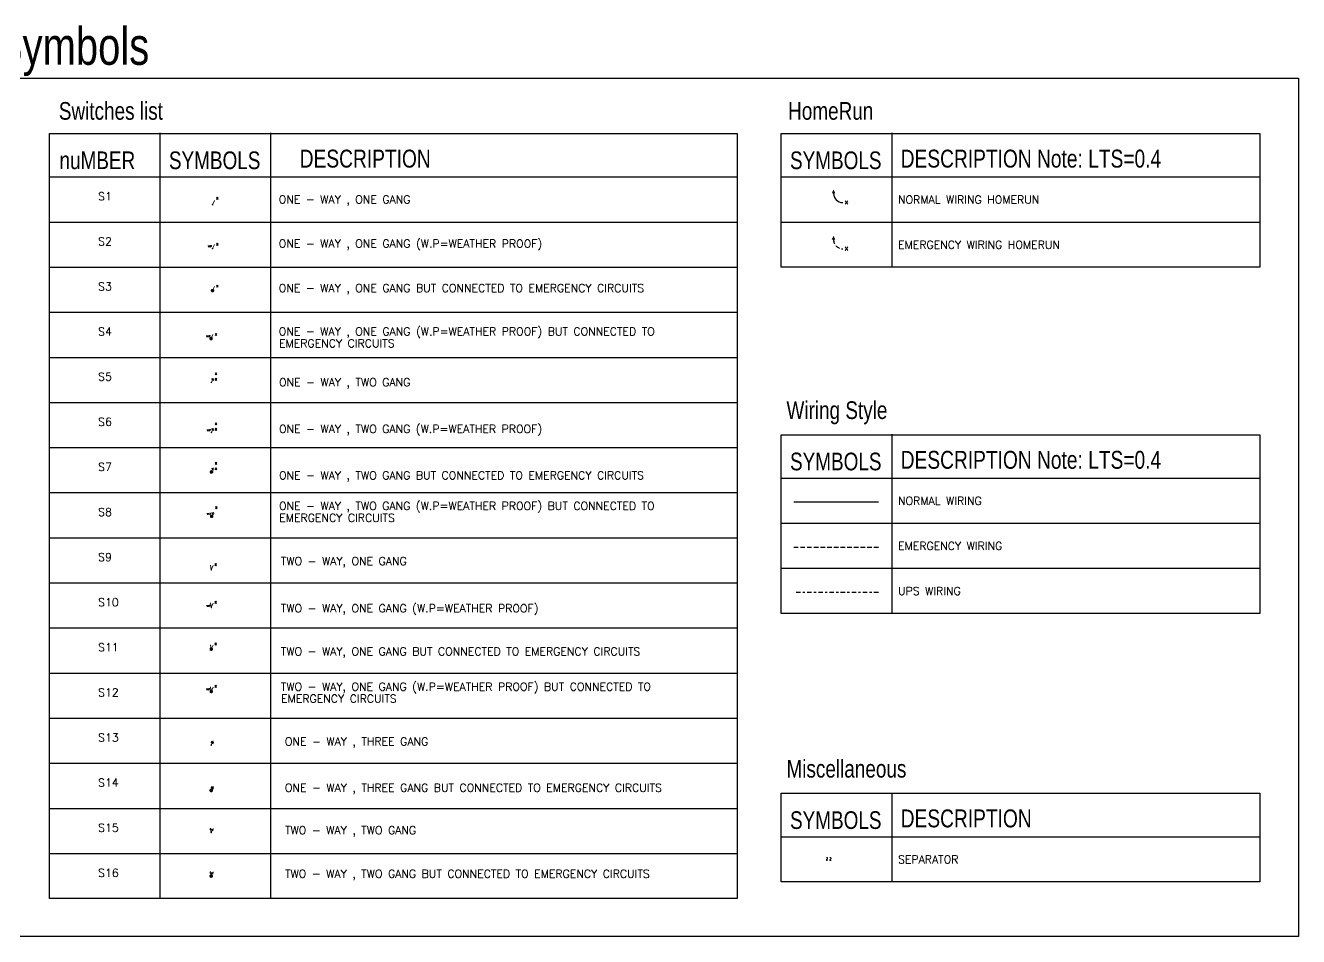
# Model space of a CAD drawing. Extents: x 229 to 350, y 130 to 172.
# Drawn here: x 293.2 to 350.4, y 129.5 to 170.5 of the extents above; entities that cross this region are included whole.
import ezdxf

# ---------------------------------------------------------------- set-up
doc = ezdxf.new("R2010")
doc.units = 0
doc.header["$LTSCALE"] = 0.4
for name, pattern in [('ACAD_ISO02W100', [15, 12, -3]), ('DASHDOT', [1, 0.5, -0.25, 0, -0.25]), ('DASHED', [0.75, 0.5, -0.25]), ('ROF$0$MLINE', [4.5, 3, -0.3, 0.3, -0.3, 0.3, -0.3])]:
    doc.linetypes.add(name, pattern=pattern)
for name, color, linetype in [('EMERGENCY', 1, 'DASHED'), ('HOMERUN', 7, 'DASHED'), ('LEGEND', 7, 'CONTINUOUS'), ('NORMAL', 3, 'CONTINUOUS')]:
    doc.layers.add(name, color=color, linetype=linetype)
doc.layers.add('SWITCHES', color=6, linetype='CONTINUOUS', lineweight=0)
doc.layers.add('UPS', color=7, linetype='DASHDOT', true_color=0xff8c00)
doc.styles.add('LEGEND$0$detials', font='romans8.shx')
doc.styles.add('LEGEND$0$LEGEND$0$LEROY140', font='STENCIL', dxfattribs={"height": 350})
doc.styles.add('S', font='ROMANS')

# ---------------------------------------------------------------- blocks, each defined once
blk = doc.blocks.new('Seperator')
at = {"layer": 'LEGEND', "color": 0, "linetype": 'ByBlock', "ltscale": 0.5, "char_height": 0.36, "attachment_point": 1, "rotation": 89.9988, "style": 'LEGEND$0$detials'}
for insert in [(-0.2, -0.16), (0.11, -0.16)]:
    blk.add_mtext_dynamic_manual_height_columns('~', width=0.4002, gutter_width=1, heights=[0], dxfattribs=dict(at, insert=insert))
blk = doc.blocks.new('S1')
at = {"layer": 'SWITCHES'}
blk.add_line((0, 0), (0.23, 0.52), dxfattribs=at)
at = {"layer": 'SWITCHES', "const_width": 0.0922}
blk.add_lwpolyline([(-0.05, 0, 1), (0.05, 0, 1)], format="xyb", close=True, dxfattribs=at)
blk = doc.blocks.new('S5')
at = {"layer": 'SWITCHES'}
blk.add_line((0, 0), (0.23, 0.52), dxfattribs=at)
at = {"layer": 'SWITCHES', "color": 7}
for p, q in [((0, 0.41), (0.29, 0.24)), ((0.04, 0.5), (0.33, 0.34))]:
    blk.add_line(p, q, dxfattribs=at)
at = {"layer": 'SWITCHES', "const_width": 0.0922}
blk.add_lwpolyline([(-0.05, 0, 1), (0.05, 0, 1)], format="xyb", close=True, dxfattribs=at)
blk = doc.blocks.new('S3')
at = {"layer": 'SWITCHES'}
blk.add_line((0, 0), (0.23, 0.52), dxfattribs=at)
at = {"layer": 'SWITCHES', "const_width": 0.0922}
blk.add_lwpolyline([(-0.05, 0, 1), (0.05, 0, 1)], format="xyb", close=True, dxfattribs=at)
at = {"layer": 'SWITCHES', "color": 7, "linetype": 'ACAD_ISO02W100'}
blk.add_circle((0, 0), 0.157, dxfattribs=at)
blk = doc.blocks.new('S7')
at = {"layer": 'SWITCHES'}
blk.add_line((0, 0), (0.23, 0.52), dxfattribs=at)
at = {"layer": 'SWITCHES', "color": 7}
for p, q in [((0, 0.41), (0.29, 0.24)), ((0.04, 0.5), (0.33, 0.34))]:
    blk.add_line(p, q, dxfattribs=at)
at = {"layer": 'SWITCHES', "const_width": 0.0922}
blk.add_lwpolyline([(-0.05, 0, 1), (0.05, 0, 1)], format="xyb", close=True, dxfattribs=at)
at = {"layer": 'SWITCHES', "color": 7, "linetype": 'ACAD_ISO02W100'}
blk.add_circle((0, 0), 0.157, dxfattribs=at)
blk = doc.blocks.new('S2')
at = {"layer": 'SWITCHES'}
blk.add_line((0, 0), (0.23, 0.52), dxfattribs=at)
at = {"layer": 'SWITCHES', "const_width": 0.0922}
blk.add_lwpolyline([(-0.05, 0, 1), (0.05, 0, 1)], format="xyb", close=True, dxfattribs=at)
at = {"layer": 'LEGEND', "style": 'S'}
blk.add_attdef('W.P', (-0.57, 0.18), '', height=0.2, dxfattribs=at)
blk = doc.blocks.new('S4')
at = {"layer": 'SWITCHES'}
blk.add_line((0, 0), (0.23, 0.52), dxfattribs=at)
at = {"layer": 'SWITCHES', "const_width": 0.0922}
blk.add_lwpolyline([(-0.05, 0, 1), (0.05, 0, 1)], format="xyb", close=True, dxfattribs=at)
at = {"layer": 'SWITCHES', "color": 7, "linetype": 'ACAD_ISO02W100'}
blk.add_circle((0, 0), 0.157, dxfattribs=at)
at = {"layer": 'LEGEND', "style": 'S'}
blk.add_attdef('W.P', (-0.57, 0.18), '', height=0.2, dxfattribs=at)
blk = doc.blocks.new('S6')
at = {"layer": 'SWITCHES'}
blk.add_line((0, 0), (0.23, 0.52), dxfattribs=at)
at = {"layer": 'SWITCHES', "color": 7}
for p, q in [((0, 0.41), (0.29, 0.24)), ((0.04, 0.5), (0.33, 0.34))]:
    blk.add_line(p, q, dxfattribs=at)
at = {"layer": 'SWITCHES', "const_width": 0.0922}
blk.add_lwpolyline([(-0.05, 0, 1), (0.05, 0, 1)], format="xyb", close=True, dxfattribs=at)
at = {"layer": 'LEGEND', "style": 'S'}
blk.add_attdef('W.P', (-0.57, 0.18), '', height=0.2, dxfattribs=at)
blk = doc.blocks.new('S8')
at = {"layer": 'SWITCHES'}
blk.add_line((0, 0), (0.23, 0.52), dxfattribs=at)
at = {"layer": 'SWITCHES', "color": 7}
for p, q in [((0, 0.41), (0.29, 0.24)), ((0.04, 0.5), (0.33, 0.34))]:
    blk.add_line(p, q, dxfattribs=at)
at = {"layer": 'SWITCHES', "const_width": 0.0922}
blk.add_lwpolyline([(-0.05, 0, 1), (0.05, 0, 1)], format="xyb", close=True, dxfattribs=at)
at = {"layer": 'SWITCHES', "color": 7, "linetype": 'ACAD_ISO02W100'}
blk.add_circle((0, 0), 0.157, dxfattribs=at)
at = {"layer": 'LEGEND', "style": 'S'}
blk.add_attdef('W.P', (-0.57, 0.18), '', height=0.2, dxfattribs=at)
blk = doc.blocks.new('S13')
at = {"layer": 'SWITCHES'}
for q in [(-0.09, 0.56), (0.23, 0.52)]:
    blk.add_line((0, 0), q, dxfattribs=at)
at = {"layer": 'SWITCHES', "const_width": 0.0922}
blk.add_lwpolyline([(-0.05, 0, 1), (0.05, 0, 1)], format="xyb", close=True, dxfattribs=at)
blk = doc.blocks.new('S15')
at = {"layer": 'SWITCHES'}
for q in [(-0.09, 0.56), (0.23, 0.52)]:
    blk.add_line((0, 0), q, dxfattribs=at)
at = {"layer": 'SWITCHES', "const_width": 0.0922}
blk.add_lwpolyline([(-0.05, 0, 1), (0.05, 0, 1)], format="xyb", close=True, dxfattribs=at)
at = {"layer": 'SWITCHES', "color": 7, "linetype": 'ACAD_ISO02W100'}
blk.add_circle((0, 0), 0.157, dxfattribs=at)
blk = doc.blocks.new('S14')
at = {"layer": 'SWITCHES'}
for q in [(-0.09, 0.56), (0.23, 0.52)]:
    blk.add_line((0, 0), q, dxfattribs=at)
at = {"layer": 'SWITCHES', "const_width": 0.0922}
blk.add_lwpolyline([(-0.05, 0, 1), (0.05, 0, 1)], format="xyb", close=True, dxfattribs=at)
at = {"layer": 'LEGEND', "style": 'S'}
blk.add_attdef('W.P', (-0.59, 0.09), '', height=0.2, dxfattribs=at)
blk = doc.blocks.new('S16')
at = {"layer": 'SWITCHES'}
for q in [(-0.09, 0.56), (0.23, 0.52)]:
    blk.add_line((0, 0), q, dxfattribs=at)
at = {"layer": 'SWITCHES', "const_width": 0.0922}
blk.add_lwpolyline([(-0.05, 0, 1), (0.05, 0, 1)], format="xyb", close=True, dxfattribs=at)
at = {"layer": 'SWITCHES', "color": 7, "linetype": 'ACAD_ISO02W100'}
blk.add_circle((0, 0), 0.157, dxfattribs=at)
at = {"layer": 'LEGEND', "style": 'S'}
blk.add_attdef('W.P', (-0.62, 0.18), '', height=0.2, dxfattribs=at)
blk = doc.blocks.new('S9')
at = {"layer": 'SWITCHES', "color": 7}
for p, q in [((-0.04, 0.31), (0.25, 0.15)), ((0, 0.41), (0.29, 0.24)), ((0.04, 0.5), (0.33, 0.34))]:
    blk.add_line(p, q, dxfattribs=at)
at = {"layer": 'SWITCHES'}
blk.add_line((0, 0), (0.23, 0.52), dxfattribs=at)
at = {"layer": 'SWITCHES', "const_width": 0.0922}
blk.add_lwpolyline([(-0.05, 0, 1), (0.05, 0, 1)], format="xyb", close=True, dxfattribs=at)
blk = doc.blocks.new('S17')
at = {"layer": 'SWITCHES', "color": 7}
for p, q in [((-0.17, 0.5), (0.27, 0.41)), ((-0.17, 0.38), (0.26, 0.29))]:
    blk.add_line(p, q, dxfattribs=at)
at = {"layer": 'SWITCHES'}
for q in [(-0.09, 0.56), (0.23, 0.52)]:
    blk.add_line((0, 0), q, dxfattribs=at)
at = {"layer": 'SWITCHES', "const_width": 0.0922}
blk.add_lwpolyline([(-0.05, 0, 1), (0.05, 0, 1)], format="xyb", close=True, dxfattribs=at)
blk = doc.blocks.new('S11')
at = {"layer": 'SWITCHES', "color": 7}
for p, q in [((-0.04, 0.31), (0.25, 0.15)), ((0, 0.41), (0.29, 0.24)), ((0.04, 0.5), (0.33, 0.34))]:
    blk.add_line(p, q, dxfattribs=at)
at = {"layer": 'SWITCHES'}
blk.add_line((0, 0), (0.23, 0.52), dxfattribs=at)
at = {"layer": 'SWITCHES', "const_width": 0.0922}
blk.add_lwpolyline([(-0.05, 0, 1), (0.05, 0, 1)], format="xyb", close=True, dxfattribs=at)
at = {"layer": 'SWITCHES', "color": 7, "linetype": 'ACAD_ISO02W100'}
blk.add_circle((0, 0), 0.157, dxfattribs=at)
blk = doc.blocks.new('S19')
at = {"layer": 'SWITCHES', "color": 7}
for p, q in [((-0.17, 0.5), (0.27, 0.41)), ((-0.17, 0.38), (0.26, 0.29))]:
    blk.add_line(p, q, dxfattribs=at)
at = {"layer": 'SWITCHES'}
for q in [(-0.09, 0.56), (0.23, 0.52)]:
    blk.add_line((0, 0), q, dxfattribs=at)
at = {"layer": 'SWITCHES', "const_width": 0.0922}
blk.add_lwpolyline([(-0.05, 0, 1), (0.05, 0, 1)], format="xyb", close=True, dxfattribs=at)
at = {"layer": 'SWITCHES', "color": 7, "linetype": 'ACAD_ISO02W100'}
blk.add_circle((0, 0), 0.157, dxfattribs=at)

msp = doc.modelspace()

# ---------------------------------------------------------------- linework, layer by layer
at = {"layer": 'EMERGENCY'}
msp.add_line((331.572, 147.01), (327.769, 147.01), dxfattribs=at)
msp.add_lwpolyline([(329.555, 161.012, 0, 0.16, 0), (329.555, 160.845, 0, 0.685, 0)], format="xyseb", dxfattribs=at)
msp.add_arc((329.968, 160.845), 0.413, 180, 270, dxfattribs=at)
at = {"layer": 'LEGEND', "color": 7, "linetype": 'ByBlock', "true_color": 0xffffff}
for p, q in [((299.29, 165.635), (299.29, 131.225)), ((304.26, 165.635), (304.26, 131.225)), ((332.168, 165.635), (332.168, 159.606)), ((332.168, 152.098), (332.168, 144.042)), ((332.168, 135.98), (332.168, 131.979))]:
    msp.add_line(p, q, dxfattribs=at)
for points in [[(264.043, 168.098), (350.449, 168.098), (350.449, 129.519), (264.043, 129.519)], [(294.332, 165.612), (325.226, 165.612), (325.226, 131.225), (294.332, 131.225)], [(327.198, 165.612), (348.707, 165.612), (348.707, 159.606), (327.198, 159.606)], [(327.198, 152.075), (348.707, 152.075), (348.707, 144.042), (327.198, 144.042)], [(327.198, 135.958), (348.707, 135.958), (348.707, 131.979), (327.198, 131.979)]]:
    msp.add_lwpolyline(points, close=True, dxfattribs=at)
for points in [[(294.332, 163.66), (325.226, 163.66)], [(327.198, 163.66), (348.707, 163.66)], [(294.332, 161.633), (325.226, 161.633)], [(327.198, 161.633), (348.707, 161.633)], [(294.332, 159.606), (325.226, 159.606)], [(294.332, 157.578), (325.226, 157.578)], [(294.332, 155.551), (325.226, 155.551)], [(294.332, 153.524), (325.226, 153.524)], [(294.332, 151.497), (325.226, 151.497)], [(327.198, 150.123), (348.707, 150.123)], [(294.332, 149.47), (325.226, 149.47)], [(327.198, 148.096), (348.707, 148.096)], [(294.332, 147.442), (325.226, 147.442)], [(327.198, 146.069), (348.707, 146.069)], [(294.332, 145.415), (325.226, 145.415)], [(294.332, 143.388), (325.226, 143.388)], [(294.332, 141.361), (325.226, 141.361)], [(294.332, 139.334), (325.226, 139.334)], [(294.332, 137.306), (325.226, 137.306)], [(294.332, 135.279), (325.226, 135.279)], [(327.198, 134.006), (348.707, 134.006)], [(294.332, 133.252), (325.226, 133.252)]]:
    msp.add_lwpolyline(points, dxfattribs=at)
at = {"layer": 'NORMAL'}
msp.add_line((331.572, 149.037), (327.769, 149.037), dxfattribs=at)
msp.add_lwpolyline([(329.555, 163.089, 0, 0.16, 0), (329.555, 162.922, 0, 0.685, 0)], format="xyseb", dxfattribs=at)
msp.add_arc((329.968, 162.922), 0.413, 180, 270, dxfattribs=at)
at = {"layer": 'UPS'}
msp.add_line((331.572, 144.982), (327.769, 144.982), dxfattribs=at)

# ---------------------------------------------------------------- block references
at = {"layer": 'LEGEND', "xscale": 0.5, "yscale": 0.5, "zscale": 0.5}
msp.add_blockref('Seperator', (329.26, 132.99), dxfattribs=at)
at = {"layer": 'SWITCHES', "linetype": 'ROF$0$MLINE', "xscale": 0.36, "yscale": 0.36, "zscale": 0.36}
for name, p in [('S1', (301.65, 162.409)), ('S3', (301.65, 158.551)), ('S5', (301.602, 154.423)), ('S7', (301.602, 150.397)), ('S13', (301.594, 146.003)), ('S15', (301.594, 142.433)), ('S9', (301.59, 138.123)), ('S11', (301.59, 136.084)), ('S17', (301.59, 134.186)), ('S19', (301.59, 132.236))]:
    msp.add_blockref(name, p, dxfattribs=at)
at = {"layer": 'SWITCHES', "xscale": 0.36, "yscale": 0.36, "zscale": 0.36}
for name, p in [('S2', (301.65, 160.44)), ('S4', (301.585, 156.396)), ('S6', (301.602, 152.175)), ('S8', (301.611, 148.405)), ('S14', (301.594, 144.31)), ('S16', (301.594, 140.534))]:
    msp.add_blockref(name, p, dxfattribs=at).add_auto_attribs({'W.P': 'W.P'})

# ---------------------------------------------------------------- texts
at = {"layer": 'HOMERUN', "ltscale": 0.5, "char_height": 0.228, "attachment_point": 1, "rotation": 359.9988, "style": 'LEGEND$0$detials'}
for insert in [(330.055, 162.664), (330.055, 160.587)]:
    msp.add_mtext_dynamic_manual_height_columns('x', width=0.4994, gutter_width=0.633, heights=[0], dxfattribs=dict(at, insert=insert))
at = {"layer": 'LEGEND', "color": 4, "style": 'LEGEND$0$LEGEND$0$LEROY140', "width": 0.8}
for s, height, p in [('Legend Graphical Symbols', 1.67882, (277.241, 168.7, 0)), ('Switches list', 0.79482, (294.745, 166.23, 0)), ('HomeRun', 0.7948, (327.515, 166.23, 0)), ('nuMBER', 0.7948, (294.775, 164.01, 0)), ('SYMBOLS', 0.7948, (299.691, 164.01, 0)), ('DESCRIPTION', 0.80516, (305.568, 164.08, 0)), ('SYMBOLS', 0.7948, (327.599, 164.01, 0)), ('DESCRIPTION Note: LTS=0.4', 0.80516, (332.572, 164.08, 0)), ('Wiring Style', 0.79482, (327.44, 152.78, 0)), ('SYMBOLS', 0.7948, (327.599, 150.473, 0)), ('DESCRIPTION Note: LTS=0.4', 0.80516, (332.572, 150.543, 0)), ('Miscellaneous', 0.79482, (327.44, 136.663, 0)), ('SYMBOLS', 0.7948, (327.599, 134.355, 0)), ('DESCRIPTION', 0.80516, (332.572, 134.426, 0))]:
    msp.add_text(s, height=height, dxfattribs=at).set_placement(p)
at = {"layer": 'LEGEND', "color": 3, "ltscale": 0.5, "style": 'LEGEND$0$detials'}
for s, height, p in [('S1', 0.3597, (296.51, 162.61, 0)), ('ONE - WAY , ONE GANG', 0.35966, (304.626, 162.471)), ('NORMAL WIRING HOMERUN', 0.35966, (332.453, 162.459, 0)), ('S2', 0.3597, (296.51, 160.583, 0)), ('ONE - WAY , ONE GANG (W.P=WEATHER PROOF)', 0.35966, (304.626, 160.483)), ('EMERGENCY WIRING HOMERUN', 0.35966, (332.453, 160.432, 0)), ('S3', 0.3597, (296.51, 158.556, 0)), ('ONE - WAY , ONE GANG BUT CONNECTED TO EMERGENCY CIRCUITS', 0.35966, (304.626, 158.486)), ('S4', 0.3597, (296.51, 156.528, 0)), ('ONE - WAY , ONE GANG (W.P=WEATHER PROOF) BUT CONNECTED TO ', 0.35966, (304.626, 156.538)), ('EMERGENCY CIRCUITS', 0.35966, (304.637, 156.001)), ('S5', 0.3597, (296.51, 154.501, 0)), ('ONE - WAY , TWO GANG', 0.35966, (304.637, 154.251)), ('S6', 0.3597, (296.51, 152.474, 0)), ('ONE - WAY , TWO GANG (W.P=WEATHER PROOF)', 0.35966, (304.637, 152.155)), ('S7', 0.3597, (296.51, 150.447, 0)), ('ONE - WAY , TWO GANG BUT CONNECTED TO EMERGENCY CIRCUITS', 0.35966, (304.637, 150.067)), ('S8', 0.3597, (296.51, 148.42, 0)), ('ONE - WAY , TWO GANG (W.P=WEATHER PROOF) BUT CONNECTED TO ', 0.35966, (304.637, 148.695)), ('NORMAL WIRING', 0.35966, (332.453, 148.922, 0)), ('EMERGENCY CIRCUITS', 0.35966, (304.648, 148.158)), ('EMERGENCY WIRING', 0.35966, (332.453, 146.895, 0)), ('S9', 0.3597, (296.51, 146.392, 0)), ('TWO - WAY, ONE GANG', 0.35966, (304.72, 146.212)), ('UPS WIRING', 0.3597, (332.453, 144.868, 0)), ('S10', 0.3597, (296.51, 144.365, 0)), ('TWO - WAY, ONE GANG (W.P=WEATHER PROOF)', 0.35966, (304.72, 144.091)), ('S11', 0.3597, (296.51, 142.338, 0)), ('TWO - WAY, ONE GANG BUT CONNECTED TO EMERGENCY CIRCUITS', 0.35966, (304.72, 142.154)), ('TWO - WAY, ONE GANG (W.P=WEATHER PROOF) BUT CONNECTED TO ', 0.35966, (304.72, 140.569)), ('S12', 0.3597, (296.51, 140.311, 0)), ('EMERGENCY CIRCUITS', 0.35966, (304.731, 140.032)), ('S13', 0.3597, (296.51, 138.284, 0)), ('ONE - WAY , THREE GANG', 0.35966, (304.902, 138.106)), ('S14', 0.3597, (296.51, 136.256, 0)), ('ONE - WAY , THREE GANG BUT CONNECTED TO EMERGENCY CIRCUITS', 0.35966, (304.902, 136.027)), ('S15', 0.3597, (296.51, 134.229, 0)), ('TWO - WAY , TWO GANG', 0.35966, (304.91, 134.119)), ('SEPARATOR', 0.3597, (332.453, 132.805, 0)), ('S16', 0.3597, (296.51, 132.202, 0)), ('TWO - WAY , TWO GANG BUT CONNECTED TO EMERGENCY CIRCUITS', 0.35966, (304.91, 132.161))]:
    msp.add_text(s, height=height, rotation=359.9988, dxfattribs=at).set_placement(p)
at = {"layer": 'SWITCHES', "ltscale": 0.5, "char_height": 0.15, "attachment_point": 1, "rotation": 359.9988, "style": 'LEGEND$0$detials'}
for insert in [(301.811, 162.795), (301.811, 160.729), (301.811, 158.852), (301.755, 156.678), (301.755, 154.911), (301.755, 154.666), (301.755, 152.663), (301.755, 152.418), (301.755, 150.885), (301.755, 150.64), (301.763, 148.893), (301.735, 146.333), (301.735, 144.64), (301.735, 142.763), (301.735, 140.864)]:
    msp.add_mtext_dynamic_manual_height_columns('x', width=0.47355, gutter_width=0.6, heights=[0], dxfattribs=dict(at, insert=insert))

doc.saveas('drawing.dxf')
